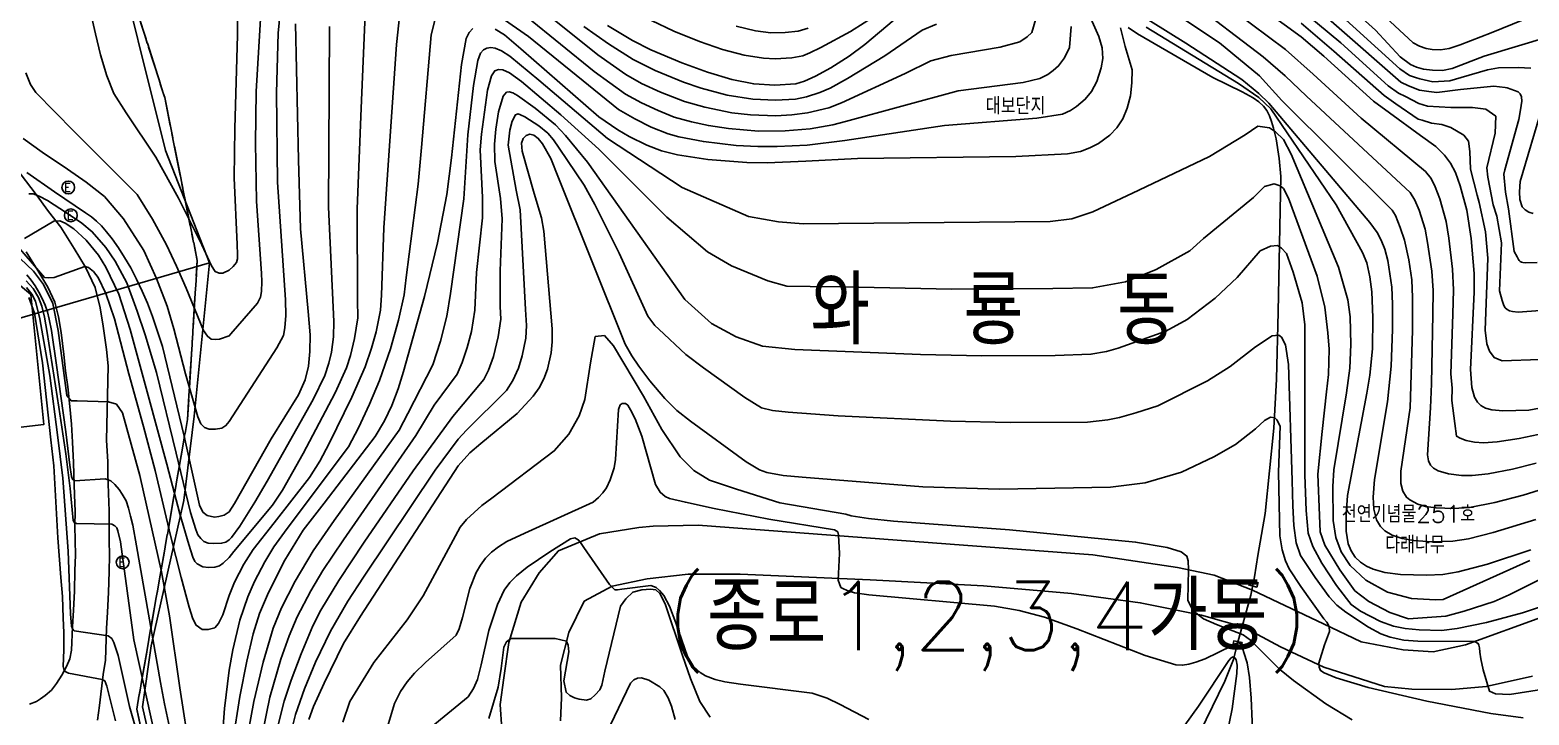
# Model space of a CAD drawing. Header units: feet. Extents: x 197796 to 199821, y 552499 to 555392.
# Drawn here: x 198909.5 to 199085.2, y 554070.7 to 554151 of the extents above; entities that cross this region are included whole.
import ezdxf

# ---------------------------------------------------------------- set-up
doc = ezdxf.new("R2010")
doc.units = ezdxf.units.FT
doc.header["$MEASUREMENT"] = 0
doc.linetypes.add('JEON', pattern=[12, 4, -0.5, 1, -0.5, 4, -0.5, 1, -0.5])
for name, color, linetype in [('ADA085', 1, 'CONTINUOUS'), ('AE340', 7, 'CONTINUOUS'), ('AZ0202', 7, 'CONTINUOUS'), ('BA003', 5, 'CONTINUOUS'), ('CAA001', 7, 'CONTINUOUS'), ('CAA002', 30, 'CONTINUOUS'), ('EA0018', 7, 'JEON'), ('EA0118', 7, 'JEON'), ('wipco_지적', 20, 'CONTINUOUS'), ('ZC003', 7, 'CONTINUOUS'), ('ZC251', 7, 'CONTINUOUS'), ('ZC252', 7, 'CONTINUOUS')]:
    doc.layers.add(name, color=color, linetype=linetype)
doc.styles.add('GHS', font='ROMANS', dxfattribs={"bigfont": 'NGSW.shx'})
doc.styles.add('NGSW', font='ROMANS.shx', dxfattribs={"bigfont": 'NGSW.shx'})

# ---------------------------------------------------------------- blocks, each defined once
blk = doc.blocks.new('AZ0202')
at = {"layer": 'AZ0202'}
blk.add_circle((0, 0), 0.75, dxfattribs=at)
at = {"layer": 'AZ0202', "style": 'GHS'}
blk.add_text('E', height=1, dxfattribs=at).set_placement((-0.5, -0.48))

msp = doc.modelspace()

# ---------------------------------------------------------------- linework, layer by layer
at = {"layer": 'ADA085', "color": 255, "flags": 128}
for points in [[(198907.8, 554134.85), (198910.21, 554131.72), (198911.66, 554129.75), (198913.1, 554127.89), (198914.67, 554125.41), (198915.97, 554123.21), (198917.11, 554120.81), (198917.7, 554118.43), (198918.07, 554116.3), (198918.43, 554113.54), (198918.62, 554111.63), (198918.46, 554102.91), (198918.58, 554100.44), (198918.6, 554099.03), (198918.68, 554096.67), (198918.76, 554094.66), (198918.75, 554092.9), (198918.77, 554091.21), (198918.79, 554089.43), (198918.74, 554087.54), (198918.69, 554085.06), (198918.57, 554082.77), (198918.43, 554080.87), (198918.32, 554077.16), (198918.04, 554075.46), (198917.62, 554071.84), (198917.38, 554070.13)], [(198909.42, 554072.01), (198910.25, 554072.3), (198910.71, 554072.62), (198911.26, 554073.01), (198911.98, 554073.65), (198912.6, 554074.42), (198913.21, 554075.41), (198913.75, 554076.4), (198914.16, 554077.32), (198914.35, 554078.33), (198914.44, 554081.07), (198914.57, 554083.01), (198914.69, 554085.22), (198914.74, 554087.64), (198914.79, 554089.46), (198914.77, 554091.17), (198914.75, 554092.89), (198914.76, 554094.59), (198914.69, 554096.53), (198914.61, 554098.93), (198914.58, 554100.31), (198914.47, 554102.69), (198914.34, 554104.79), (198914.13, 554106.89), (198913.9, 554109.17), (198913.65, 554111.06), (198913.46, 554112.97), (198913.12, 554115.55), (198912.81, 554117.4), (198912.38, 554119.12), (198911.55, 554120.86), (198910.41, 554122.8), (198909.01, 554125.02)], [(198908.31, 554121.07), (198909.57, 554120.01), (198911.09, 554104.75), (198906.75, 554104.26)], [(199086.97, 554082.32), (199077.7, 554078.95), (199073.91, 554078.11), (199070.42, 554078.36), (199065.48, 554079.28), (199061.07, 554081.42), (199052.74, 554085.34), (199048.24, 554087.12), (199043.95, 554088.01), (199034.04, 554089.5), (199018.89, 554090.64), (198987.8, 554092.98), (198982.49, 554092.86), (198980.83, 554092.68), (198976.21, 554091.95), (198971.41, 554089.98), (198969.13, 554087.39), (198967.03, 554083.94), (198965.61, 554079.2), (198964.99, 554075.07), (198964.59, 554071.95), (198964.77, 554069.05)], [(198971.64, 554070.02), (198971.77, 554072.72), (198971.66, 554076.56), (198972.61, 554080.39), (198974.44, 554084.06), (198977.69, 554085.84), (198981.82, 554086.67), (198986.59, 554087.23), (198992.69, 554087.24), (199007.95, 554086.55), (199021.23, 554085.87), (199031.52, 554084.96), (199039.58, 554083.87), (199046.78, 554082.44), (199051.72, 554081.01), (199056.03, 554078.72), (199061.12, 554076.34), (199068.2, 554074.07), (199071.42, 554073.74), (199076.1, 554073.73), (199080.14, 554074.05), (199085.54, 554075.26)]]:
    msp.add_lwpolyline(points, dxfattribs=at)
at = {"layer": 'AE340', "color": 255, "flags": 128}
for points in [[(199052.43, 554086.56), (199052.28, 554085.97), (199053.25, 554085.72), (199053.4, 554086.3)], [(199051.4, 554078.61), (199051.52, 554079.2), (199050.54, 554079.41), (199050.42, 554078.82)]]:
    msp.add_lwpolyline(points, dxfattribs=at)
at = {"layer": 'BA003', "color": 255, "flags": 128}
msp.add_lwpolyline([(199045.88, 554067.23), (199049.52, 554074.67), (199050.5, 554077.23), (199050.94, 554078.98), (199052.53, 554084.77), (199052.99, 554086.9), (199053.37, 554089.42), (199054.21, 554094.34), (199055.24, 554104.34), (199055.55, 554110.1), (199055.74, 554117.97), (199056.05, 554133.85), (199055.87, 554135.94), (199055.51, 554138.25), (199055.22, 554139.51), (199054.99, 554140.27), (199054.72, 554140.95), (199054.41, 554141.55), (199054.02, 554142.08), (199053.49, 554142.57), (199052.81, 554143.04), (199051.54, 554143.75), (199048.08, 554145.42), (199039.27, 554150.55), (199038.19, 554151.3)], dxfattribs=at)
at = {"layer": 'CAA001', "color": 255, "flags": 128}
for points, elevation in [([(199086.37, 554106.68), (199085.14, 554106.45), (199082.1, 554106.38), (199080.81, 554106.49), (199080.06, 554106.69), (199079.52, 554106.98), (199079.1, 554107.4), (199078.78, 554107.97), (199078.45, 554109.12), (199078.29, 554111.22), (199078.71, 554120.29), (199078.73, 554122.46), (199078.36, 554126.57), (199077.85, 554129.87), (199077.09, 554132.74), (199076.54, 554134.29), (199075.96, 554135.39), (199075.24, 554136.32), (199074.21, 554137.35), (199072.43, 554138.65), (199068.81, 554141.31), (199066.94, 554142.66), (199061.11, 554147.92), (199058.45, 554150.22), (199049.34, 554156.85)], 75), ([(199091.18, 554151.32), (199079.88, 554147.95), (199076.15, 554146.49), (199075.02, 554146.27), (199073.85, 554146.29), (199072.77, 554146.41), (199071.98, 554146.63), (199071.25, 554146.97), (199070.06, 554147.85), (199067.15, 554150.97), (199059.65, 554157.77)], 80), ([(199014.2, 554155.12), (199007.32, 554149.32), (199005.48, 554147.94), (199003.31, 554146.57), (199001.55, 554145.6), (199000.26, 554145.01), (198999.22, 554144.7), (198996.78, 554144.54), (198994.29, 554144.68), (198991.71, 554145.19), (198988.88, 554146.06), (198985.88, 554147.16), (198982.22, 554148.67), (198980.07, 554149.77), (198977.15, 554151.53)], 75), ([(198940.61, 554151.71), (198940.94, 554135.78), (198941.19, 554127.71), (198942.09, 554118), (198942.32, 554115.27), (198942.29, 554113.32), (198942.12, 554111.59), (198941.73, 554109.99), (198940.96, 554108.25), (198937.73, 554103.09), (198933.43, 554095.52), (198932.82, 554094.52), (198932.22, 554094.15), (198931.62, 554093.99), (198931.1, 554093.91), (198930.23, 554094.11), (198929.75, 554094.51), (198929.35, 554095.31), (198927.55, 554103.41), (198925, 554113.91), (198923.82, 554117.41), (198923.23, 554118.97), (198922.62, 554120.41), (198921.96, 554121.81), (198921.28, 554123.11), (198920.57, 554124.33), (198919.84, 554125.48), (198919.12, 554126.51), (198918.46, 554127.36), (198917.86, 554128.05), (198917.28, 554128.6), (198916.67, 554129.1), (198915.97, 554129.59), (198912.35, 554132.03), (198909.1, 554134.32)], 75), ([(198961.36, 554151.19), (198960.94, 554150.72), (198960.59, 554150), (198960.04, 554146.95), (198958.87, 554136.02), (198958.31, 554131.71), (198957.24, 554126.04), (198955.72, 554119.78), (198953.25, 554110.97), (198952.64, 554108.94), (198951.89, 554107), (198951.02, 554105.21), (198949.94, 554103.36), (198943.94, 554095.55), (198941.5, 554092.39), (198939.34, 554088.85), (198937.44, 554085.08), (198936.38, 554082.61), (198935.65, 554080.25), (198934.87, 554077.04), (198934.06, 554072.88), (198933.25, 554067.64)], 70), ([(199037.27, 554151.24), (199037.83, 554149.08), (199038.66, 554146.35), (199038.62, 554144.81), (199038.43, 554143.27), (199038.07, 554141.83), (199037.53, 554140.58), (199036.84, 554139.54), (199036.03, 554138.68), (199034.69, 554137.69), (199033.69, 554137.18), (199032.59, 554136.78), (199031.08, 554136.49), (199025.02, 554136.19), (199006.46, 554135.93), (199000.39, 554135.63), (198995.87, 554135.44), (198993.5, 554135.47), (198988.93, 554135.82), (198985.36, 554136.39), (198983.48, 554136.84), (198981.77, 554137.49), (198979.7, 554138.54), (198978.35, 554139.31), (198976.13, 554140.84), (198966.98, 554148.8), (198965.08, 554150.42), (198964, 554151.11)], 70), ([(199085.38, 554090.07), (199080.29, 554088.41), (199076.86, 554087.5), (199075.06, 554087.19), (199073.14, 554087.1), (199070.1, 554087.2), (199068.25, 554087.44), (199066.9, 554087.82), (199066.09, 554088.17), (199065.39, 554088.64), (199064.79, 554089.23), (199064.31, 554089.95), (199063.97, 554090.79), (199063.74, 554092.25), (199063.74, 554094.19), (199063.88, 554096.45), (199066.14, 554108.43), (199066.51, 554110.56), (199066.81, 554113.63), (199066.83, 554117.29), (199066.72, 554120.33), (199066.51, 554122.07), (199066.14, 554123.7), (199065.64, 554124.93), (199062.56, 554130.52), (199054.89, 554141.75), (199053.5, 554143.08), (199051.1, 554144.74), (199040.27, 554151.33)], 70), ([(199084.45, 554070.38), (199080.68, 554070.88), (199073.19, 554072.33), (199066.3, 554073.95), (199062.56, 554075.08), (199061.13, 554075.65), (199060.72, 554075.92), (199060.56, 554076.31), (199060.5, 554076.8), (199061.19, 554078.95), (199061.75, 554080.5), (199061.72, 554081.09), (199061.46, 554081.59), (199061.12, 554081.99), (199058.42, 554085.77), (199057.04, 554087.86), (199056.6, 554088.8), (199056.21, 554090.06), (199055.96, 554091.73), (199055.81, 554099.17), (199055.99, 554104.57), (199055.59, 554105.3), (199055.35, 554105.54), (199054.87, 554105.62), (199054.14, 554105.22), (199053.1, 554104.25), (199050.77, 554102.41), (199048.21, 554100.96), (199044.43, 554099.2), (199040.18, 554097.92), (199036.09, 554097.44), (199023.05, 554097.18), (199014.11, 554097.45), (198999.97, 554098.59), (198997.75, 554098.79), (198995.84, 554099.14), (198994.98, 554099.45), (198993.41, 554100.4), (198986.87, 554105.16), (198985.3, 554106.39), (198983.88, 554107.8), (198982.1, 554109.88), (198980.81, 554111.6), (198980.01, 554112.82), (198979.21, 554114.2), (198971.42, 554133.69), (198970.5, 554135.93), (198969.54, 554137.67), (198969.04, 554138.29), (198968.54, 554138.67), (198968.05, 554138.78), (198967.61, 554138.64), (198967.27, 554138.29), (198967.09, 554137.73), (198967.15, 554136.79), (198968.58, 554131.84), (198969.42, 554128.97), (198969.7, 554127.42), (198970.67, 554115.97), (198970.69, 554114.47), (198970.56, 554113.15), (198970.14, 554111.26), (198969.7, 554110.11), (198969.15, 554109.07), (198968.43, 554108.07), (198966.57, 554106.07), (198962.31, 554102.56), (198961.04, 554101.45), (198959.67, 554099.92), (198948.21, 554082.32), (198946.23, 554079.11), (198943.97, 554074.46), (198942.72, 554071.73), (198942.15, 554070.2)], 65), ([(198925.83, 554069.31), (198925.25, 554072.02), (198924.78, 554074.52), (198921.97, 554090.55), (198921.52, 554092.96), (198921.26, 554094.04), (198921.04, 554094.95), (198920.74, 554095.82), (198920.28, 554096.6), (198919.91, 554097.15), (198919.4, 554097.75), (198918.94, 554098.17), (198918.29, 554098.4), (198914.74, 554098.17), (198914.46, 554098.35), (198914.33, 554098.67), (198914.14, 554100.01), (198913.68, 554103.89), (198912.56, 554112), (198911.99, 554115.8), (198911.74, 554117.12), (198911.52, 554117.98), (198911.25, 554118.77), (198910.92, 554119.53), (198910.53, 554120.28), (198910.09, 554121.01), (198909.61, 554121.68), (198909.12, 554122.29)], 70), ([(198985.08, 554070.21), (198984.67, 554071.75), (198984.26, 554072.74), (198983.75, 554073.58), (198983.29, 554074.04), (198981.98, 554074.79), (198981.15, 554075.06), (198980.66, 554075.03), (198980.25, 554074.83), (198979.86, 554074.46), (198977.5, 554069.58)], 60)]:
    msp.add_lwpolyline(points, dxfattribs=dict(at, elevation=elevation))
at = {"layer": 'CAA002', "color": 255, "flags": 128}
for points, elevation in [([(198933.6, 554168.69), (198933.79, 554150.38), (198933.48, 554139.45), (198933.41, 554133.66), (198933.75, 554125.88), (198933.81, 554124.69), (198933.78, 554124.18), (198933.69, 554123.75), (198933.3, 554123.3), (198932.82, 554122.87), (198932.06, 554122.52), (198931.64, 554122.52), (198931.17, 554122.71), (198930.75, 554123.36), (198929.62, 554125.81), (198926.88, 554131.29), (198924.23, 554136.1), (198920.74, 554141.29), (198919.32, 554143.55), (198918.47, 554145.63), (198917.72, 554148.08), (198917.15, 554150.54), (198915.64, 554157.24)], 78), ([(199035.72, 554158.28), (199048.88, 554149.5), (199053.58, 554145.65), (199056.18, 554142.75), (199069.13, 554129.9), (199069.49, 554129.27), (199070.06, 554127.85), (199070.55, 554126.38), (199071.07, 554124.08), (199071.42, 554121.72), (199071.51, 554119.65), (199071.49, 554115.81), (199071.21, 554106.74), (199070.12, 554099.28), (199070.11, 554097.87), (199070.37, 554096.96), (199070.8, 554096.24), (199071.17, 554095.93), (199072.11, 554095.43), (199073.03, 554095.15), (199074.28, 554094.99), (199076.3, 554094.91), (199078.16, 554095.06), (199081.13, 554095.64), (199084.45, 554096.47), (199086.35, 554097.06)], 72), ([(199086.09, 554123.77), (199084.76, 554123.72), (199084.43, 554123.75), (199084.25, 554123.8), (199084.11, 554123.87), (199084.01, 554123.97), (199083.93, 554124.12), (199083.77, 554124.42), (199083.42, 554125.03), (199082.76, 554130.05), (199082.38, 554131.98), (199082.18, 554134.1), (199082.32, 554134.6), (199083.96, 554140.5), (199084.16, 554141.65), (199084.31, 554142.66), (199084.27, 554143.18), (199084.12, 554143.51), (199083.86, 554143.74), (199082.59, 554144.23), (199082.35, 554144.27), (199081.01, 554144.43), (199077.12, 554144.03), (199074.34, 554143.68), (199073.41, 554143.78), (199072.3, 554143.95), (199071.02, 554144.44), (199070.12, 554144.87), (199055.04, 554158.13)], 78), ([(199085.38, 554146.52), (199083.88, 554146.62), (199081.58, 554146.56), (199080.3, 554146.35), (199077.19, 554145.42), (199075.87, 554145.03), (199073.88, 554144.92), (199072.36, 554145.29), (199071.86, 554145.43), (199071.15, 554145.67), (199070.01, 554146.45), (199056.44, 554158.81)], 79), ([(199086.45, 554118.12), (199083.87, 554117.94), (199083.22, 554118), (199082.85, 554118.09), (199082.58, 554118.24), (199082.37, 554118.45), (199082.21, 554118.73), (199082, 554119.32), (199081.71, 554120.43), (199081.93, 554126.05), (199081.38, 554129.19), (199080.96, 554130.51), (199080.33, 554133.76), (199080.2, 554134.86), (199081.2, 554138.92), (199081.26, 554140.89), (199080.09, 554141.73), (199078.51, 554141.93), (199075.98, 554141.93), (199073.27, 554142.07), (199072.24, 554142.37), (199070.69, 554143.2), (199069.87, 554143.61), (199068.65, 554144.45), (199063.11, 554149.49), (199054.66, 554156.55)], 77), ([(198938.98, 554155.11), (198938.55, 554150.64), (198938.35, 554143.65), (198938.5, 554133.15), (198939.41, 554119.37), (198939.47, 554117.55), (198939.36, 554116.1), (198939.17, 554115.21), (198938.41, 554113.76), (198932.82, 554105.13), (198932.43, 554104.65), (198931.97, 554104.34), (198931.2, 554104.22), (198930.46, 554104.22), (198929.93, 554104.43), (198929.5, 554104.86), (198929.13, 554105.67), (198927.69, 554110.72), (198926.34, 554115.99), (198925.54, 554118.65), (198924.31, 554121.86), (198922.82, 554125.17), (198920.42, 554128.86), (198918.21, 554131.48), (198916.05, 554133.15), (198913.89, 554134.69), (198910.9, 554136.68), (198908.66, 554138.27)], 76), ([(198908.83, 554126.56), (198912.26, 554128.59), (198912.97, 554128.63), (198913.58, 554128.37), (198914.6, 554127.71), (198916.05, 554126.38), (198917.5, 554124.6), (198918.36, 554123.21), (198919.88, 554120.04), (198921.2, 554115.89), (198923.32, 554108.16), (198925.5, 554100.11), (198927.02, 554094.3), (198928.08, 554090.71), (198928.56, 554089.22), (198928.8, 554088.72), (198929.07, 554088.45), (198929.75, 554088.1), (198930.4, 554088.01), (198931.14, 554088.04), (198931.7, 554088.19), (198932.11, 554088.51), (198932.82, 554089.2), (198933.35, 554089.89), (198937.89, 554095.3), (198939.05, 554097.08), (198941.48, 554101.38), (198945.24, 554108.46), (198946.57, 554111.41), (198947.02, 554112.86), (198947.52, 554114.84), (198947.89, 554117.28), (198947.87, 554119.37), (198947.82, 554130.03), (198948.27, 554141.84), (198948.83, 554154.74)], 73), ([(199033.15, 554153.82), (199034.72, 554150.26), (199035.14, 554148.92), (199035.2, 554147.67), (199035.01, 554146.58), (199034.5, 554144.98), (199033.89, 554143.81), (199033.14, 554142.88), (199032.11, 554142.02), (199031.41, 554141.57), (199030.49, 554141.14), (199027.46, 554140.68), (199016.64, 554139.81), (199004.95, 554138.04), (199000.54, 554137.52), (198997.02, 554137.33), (198994.76, 554137.33), (198992.24, 554137.46), (198988.39, 554137.92), (198985.52, 554138.48), (198984.25, 554138.83), (198982.28, 554139.62), (198980.34, 554140.59), (198978.45, 554141.67), (198967.88, 554150.23), (198961.78, 554154.55)], 71), ([(199085.95, 554093.62), (199080.96, 554092.11), (199078.05, 554091.36), (199076.23, 554091.08), (199073.78, 554091.03), (199071.67, 554091.16), (199070.28, 554091.4), (199069.1, 554091.79), (199068.24, 554092.31), (199067.75, 554092.8), (199067.27, 554093.59), (199066.97, 554094.83), (199066.9, 554096.25), (199067.06, 554098.34), (199068.56, 554107.44), (199069, 554111.62), (199069.15, 554115.9), (199069.14, 554118.88), (199069.06, 554120.88), (199068.59, 554123.99), (199068.24, 554125.32), (199067.82, 554126.38), (199067.37, 554127.26), (199066.48, 554128.46), (199054.66, 554142.42), (199053.5, 554143.58), (199051.5, 554145.19), (199044.94, 554149.46), (199036.64, 554154.66)], 71), ([(199045.27, 554154.55), (199053.99, 554147.87), (199056.56, 554145.65), (199059.07, 554143.23), (199071.22, 554131.96), (199071.78, 554131.07), (199072.26, 554129.87), (199072.98, 554127.67), (199073.27, 554126.08), (199073.77, 554122.73), (199073.9, 554120.46), (199073.87, 554117.68), (199073.72, 554109.55), (199073.62, 554106.73), (199073.25, 554101.22), (199073.37, 554100.5), (199073.59, 554100.02), (199073.95, 554099.65), (199074.51, 554099.32), (199075.71, 554098.97), (199077.23, 554098.8), (199078.49, 554098.79), (199080.38, 554099), (199083.2, 554099.52), (199085.99, 554100.22)], 73), ([(199086.21, 554103.6), (199083.98, 554103.14), (199081.4, 554102.75), (199079.82, 554102.63), (199078.75, 554102.7), (199077.79, 554102.88), (199077.07, 554103.15), (199076.66, 554103.39), (199076.44, 554104.9), (199076.09, 554107.58), (199076.14, 554109.02), (199075.99, 554110.7), (199076.22, 554117.69), (199076.29, 554120.55), (199076.2, 554122.98), (199075.75, 554126.62), (199075.44, 554128.57), (199074.69, 554131.2), (199074.16, 554132.64), (199073.67, 554133.58), (199073.02, 554134.41), (199065.49, 554140.66), (199059.87, 554145.83), (199056.6, 554148.71), (199046.64, 554156.18)], 74), ([(198907.78, 554125.94), (198909.54, 554123.91), (198911.17, 554122.01), (198911.64, 554121.95), (198912.32, 554122.01), (198915.91, 554123.3), (198916.32, 554123.17), (198916.93, 554122.69), (198917.47, 554122.01), (198918.35, 554120.12), (198919.37, 554117.14), (198921.06, 554110.7), (198922.78, 554104.54), (198924.16, 554099.38), (198925.95, 554091.74), (198927.19, 554086.85), (198928.12, 554083.35), (198928.57, 554082.01), (198928.95, 554081.25), (198929.66, 554080.73), (198930.36, 554080.73), (198931.12, 554080.93), (198931.57, 554081.44), (198932.08, 554082.46), (198932.82, 554084.73), (198933.43, 554086.28), (198934.53, 554088.39), (198935.64, 554090.1), (198938.09, 554093.26), (198942.22, 554098.55), (198943.44, 554100.49), (198944.53, 554102.55), (198947.21, 554107.98), (198948.76, 554111.53), (198949.5, 554113.72), (198950.03, 554115.61), (198950.56, 554118.17), (198950.67, 554119.93), (198950.93, 554127.82), (198952.44, 554149.31), (198952.98, 554154.37)], 72), ([(198936.55, 554153.61), (198935.97, 554143.81), (198935.9, 554137.74), (198936.01, 554130.93), (198936.6, 554122.47), (198936.64, 554121.51), (198936.6, 554120.37), (198936.49, 554119.71), (198936.14, 554118.99), (198933, 554115.41), (198932.82, 554115.17), (198931.69, 554114.77), (198931.19, 554114.73), (198930.69, 554114.77), (198930.27, 554115.11), (198929.81, 554115.78), (198927.78, 554120.75), (198926.65, 554123.32), (198925.47, 554125.84), (198923.85, 554128.83), (198922.04, 554131.73), (198914.62, 554139.14), (198910.18, 554143.66), (198909.53, 554144.62), (198909, 554145.97)], 77), ([(198957.38, 554153.97), (198956.51, 554150.42), (198955.36, 554137.23), (198954.97, 554132.95), (198953.57, 554121.99), (198953.33, 554119.98), (198952.67, 554117), (198951.72, 554113.63), (198950.43, 554109.91), (198949.25, 554107.14), (198947.96, 554104.37), (198946.81, 554102.17), (198939.6, 554092.59), (198938.06, 554090.44), (198937, 554088.69), (198935.77, 554086.35), (198934.99, 554084.58), (198934.05, 554081.85), (198933.23, 554078.36), (198932.82, 554075.99), (198932.26, 554071.48), (198931.98, 554067.76)], 71), ([(198968.36, 554154.22), (198976.03, 554148.08), (198979.31, 554145.77), (198981.13, 554144.73), (198983.36, 554143.73), (198986.18, 554142.62), (198988.58, 554141.94), (198991.73, 554141.31), (198993.91, 554141.06), (198996.9, 554140.96), (198998.77, 554141.05), (199000.61, 554141.3), (199003.08, 554141.9), (199004.58, 554142.48), (199012.03, 554145.89), (199015.04, 554147.37), (199017.42, 554148.03), (199023.17, 554148.99), (199025.47, 554149.62), (199026.32, 554150.19), (199026.87, 554150.71), (199027.36, 554152.3)], 73), ([(199008.84, 554152.87), (199005.62, 554150.82), (199002.16, 554148.94), (199000.85, 554148.31), (199000.05, 554147.98), (198998.75, 554147.74), (198996.8, 554147.64), (198995.43, 554147.69), (198993.17, 554148.05), (198990.62, 554148.73), (198987.95, 554149.64), (198984.93, 554150.85), (198982.3, 554152.12)], 76), ([(199088, 554153.63), (199080.7, 554150.69), (199077.07, 554149.25), (199075.8, 554148.83), (199074.78, 554148.68), (199073.81, 554148.73), (199073.09, 554148.85), (199072.32, 554149.1), (199071.59, 554149.49), (199067.81, 554152.97)], 81), ([(198944.58, 554151.41), (198944.5, 554136.91), (198944.47, 554130.25), (198945.08, 554116.85), (198945.06, 554115.05), (198944.8, 554113.23), (198944.5, 554111.95), (198944.02, 554110.5), (198942.66, 554107.71), (198937.26, 554098.12), (198935.84, 554095.67), (198934.08, 554092.85), (198933.11, 554091.54), (198932.82, 554091.25), (198932.41, 554090.99), (198931.93, 554090.85), (198930.96, 554090.82), (198930.34, 554090.87), (198929.86, 554091.05), (198929.48, 554091.41), (198929.16, 554091.82), (198928.92, 554092.47), (198928.28, 554094.46), (198926.61, 554101.4), (198924.3, 554110.88), (198922.99, 554115.29), (198922.05, 554118.04), (198920.82, 554121.37), (198919.45, 554123.9), (198918.36, 554125.5), (198916.78, 554127.36), (198915.55, 554128.37), (198913.75, 554129.59), (198911.51, 554131.04), (198910.55, 554131.52), (198909.84, 554131.79), (198909.36, 554131.79)], 74), ([(198967.7, 554152.53), (198975.59, 554146.13), (198979.28, 554143.48), (198981.13, 554142.48), (198983.08, 554141.55), (198984.98, 554140.8), (198987.01, 554140.23), (198988.98, 554139.81), (198991.32, 554139.45), (198994.85, 554139.16), (198997.97, 554139.17), (199000.92, 554139.43), (199003.56, 554139.87), (199005.03, 554140.29), (199018.24, 554143.88), (199025.86, 554144.86), (199027.81, 554145.31), (199028.74, 554145.77), (199029.4, 554146.24), (199030.01, 554146.8), (199030.71, 554147.73), (199031.3, 554148.95), (199031.48, 554151.43)], 72), ([(199015.72, 554151.69), (199014.05, 554150.98), (199009.64, 554147.96), (199005.29, 554145.3), (199003.24, 554144.19), (199002.04, 554143.69), (199000.48, 554143.18), (198999.17, 554142.9), (198996.86, 554142.77), (198994.18, 554142.9), (198991.18, 554143.37), (198988.15, 554144.17), (198986.07, 554144.89), (198982.74, 554146.25), (198980.18, 554147.53), (198977.28, 554149.37), (198974.39, 554151.4)], 74), ([(199000.67, 554151.23), (198999.49, 554150.87), (198997.97, 554150.71), (198996.29, 554150.69), (198994.5, 554150.91), (198992.22, 554151.45)], 77), ([(199086.41, 554112.4), (199082.01, 554112.24), (199081.05, 554112.61), (199080.5, 554113.35), (199080.22, 554114.22), (199080, 554115.83), (199080.33, 554124.25), (199080.05, 554127.34), (199079.29, 554130.79), (199079.08, 554131.63), (199078.3, 554134.71), (199078.23, 554136.76), (199078.05, 554137.97), (199077.51, 554138.69), (199075.98, 554139.58), (199074.95, 554139.93), (199073.73, 554140.08), (199072.63, 554140.43), (199072.17, 554140.56), (199069.56, 554142.35), (199068.16, 554143.33), (199062.26, 554148.54), (199058.43, 554151.81)], 76), ([(199085.26, 554088.81), (199075.1, 554084.26), (199074.19, 554084.22), (199071.37, 554084.36), (199068.55, 554085.13), (199066.02, 554086.54), (199064.19, 554088.23), (199063.13, 554089.85), (199062.5, 554091.53), (199062.18, 554093.51), (199062.17, 554097.49), (199062.29, 554099.47), (199063.77, 554108.48), (199064.16, 554111.37), (199064.27, 554114.14), (199064.18, 554117.4), (199063.92, 554119.39), (199062.83, 554123.22), (199057.27, 554136.44), (199056.36, 554138.17), (199055.45, 554139.08), (199054.72, 554139.54), (199053.35, 554139.72), (199051.89, 554138.72), (199047.7, 554136.16), (199039.41, 554132.25), (199034.03, 554129.69), (199031.57, 554128.87), (199029.02, 554128.54), (199000.09, 554128.3), (198997.2, 554128.53), (198993.67, 554129.16), (198985.89, 554132.53), (198977.16, 554138.29), (198969.1, 554145.13), (198965.7, 554147.94), (198964.73, 554148.58), (198964, 554148.87), (198963.47, 554148.95), (198963.02, 554148.87), (198962.62, 554148.66), (198962.28, 554148.27), (198961.95, 554147.41), (198961.44, 554144.5), (198960.79, 554138.71), (198960.32, 554131.2), (198958.74, 554120.14), (198958.32, 554117.46), (198957.59, 554114.53), (198956.69, 554111.75), (198953.75, 554106.06), (198952.73, 554104.12), (198945.13, 554093.53), (198942.65, 554089.98), (198940.55, 554086.42), (198938.96, 554083.28), (198937.99, 554080.91), (198936.79, 554076.9), (198935.71, 554072.31), (198935.02, 554068.46)], 69), ([(199087.65, 554087.21), (199082.84, 554084.8), (199081.07, 554084.04), (199077.54, 554082.9), (199075.42, 554082.3), (199071.03, 554081.99), (199068.84, 554082.74), (199066.37, 554084.01), (199064.75, 554085.27), (199062.99, 554087.74), (199061.23, 554090.62), (199060.67, 554092.17), (199060.61, 554094.09), (199060.41, 554098.95), (199060.89, 554103.93), (199061.42, 554108.6), (199061.65, 554110.64), (199061.71, 554113.58), (199061.58, 554115.5), (199061.21, 554118.53), (199060.32, 554122.14), (199056.95, 554131.29), (199056.39, 554132.41), (199055.99, 554132.73), (199055.27, 554132.97), (199054.14, 554132.65), (199052.86, 554131.37), (199047, 554126.55), (199045.4, 554125.11), (199041.46, 554122.94), (199037.85, 554121.5), (199034, 554120.78), (199029.34, 554120.69), (199017.52, 554120.61), (199004.76, 554120.91), (199000.92, 554120.94), (198998.17, 554120.97), (198995.94, 554121.62), (198991.7, 554123.35), (198988.88, 554125), (198984.09, 554129.08), (198976.14, 554137.02), (198971.7, 554141.07), (198967.06, 554144.95), (198965.66, 554145.97), (198964.9, 554146.32), (198964.39, 554146.36), (198963.95, 554146.2), (198963.55, 554145.63), (198963.08, 554143.97), (198962.4, 554138.79), (198962.24, 554136.95), (198962.49, 554131.37), (198962.49, 554129), (198961.8, 554122.57), (198961.6, 554118.18), (198961.2, 554115.67), (198960.7, 554113.78), (198960.12, 554112.05), (198959.52, 554110.67), (198956.84, 554107.04), (198954.71, 554103.47), (198946.2, 554091.24), (198943.81, 554087.66), (198942.38, 554085.26), (198940.79, 554082.24), (198939.83, 554080.01), (198938.88, 554077.28), (198937.59, 554072.81), (198936.76, 554068.8)], 68), ([(199088.49, 554084.08), (199084.4, 554082.7), (199080.15, 554081.56), (199076.71, 554080.85), (199074.9, 554080.61), (199072.26, 554080.72), (199070.63, 554080.86), (199069.26, 554081.12), (199067.73, 554081.67), (199065.39, 554082.91), (199064.29, 554083.66), (199063.77, 554084.36), (199062.57, 554085.91), (199060.88, 554088.51), (199059.83, 554090.48), (199059.26, 554092.03), (199059.04, 554094.67), (199058.89, 554098.87), (199058.88, 554112.76), (199058.88, 554116.45), (199058.56, 554119.01), (199057.51, 554122.62), (199056.71, 554124.79), (199056.15, 554125.43), (199055.67, 554125.75), (199054.87, 554125.67), (199053.66, 554125.11), (199050.93, 554121.98), (199048.37, 554119.58), (199045.08, 554117.09), (199042.59, 554115.72), (199037.02, 554113.72), (199035.65, 554113.33), (199033.81, 554113.01), (199029.61, 554112.84), (199021.03, 554112.83), (199013.83, 554112.97), (198999.11, 554113.56), (198995.32, 554113.93), (198992.25, 554115.03), (198989.35, 554116.6), (198986.21, 554119.42), (198974.82, 554135.52), (198972.24, 554138.65), (198971.08, 554139.9), (198968.68, 554141.84), (198966.61, 554143.32), (198966.07, 554143.62), (198965.64, 554143.75), (198965.33, 554143.72), (198964.91, 554143.24), (198964.39, 554141.43), (198964.08, 554139.39), (198963.91, 554137.64), (198963.94, 554135.58), (198964.6, 554131.24), (198964.81, 554128.87), (198964.56, 554122.77), (198964.59, 554118.61), (198964.64, 554117.13), (198964.34, 554115.05), (198963.79, 554112.73), (198963.2, 554111.14), (198962.65, 554110.05), (198959.03, 554105.69), (198954.38, 554099.35), (198948.64, 554090.97), (198945.68, 554086.5), (198943.58, 554082.99), (198942.61, 554081.18), (198941.24, 554077.89), (198940.09, 554074.79), (198939.27, 554072.34), (198938.52, 554069.4)], 67), ([(199089.1, 554074.12), (199082.85, 554073.11), (199081.23, 554073.21), (199080.52, 554073.51), (199079.78, 554076.03), (199079.51, 554077.32), (199079.4, 554078.07), (199079.33, 554078.59), (199079.28, 554078.92), (199079.21, 554079.11), (199078.76, 554079.34), (199072.12, 554079.37), (199070.49, 554079.51), (199068.88, 554079.86), (199067.79, 554080.24), (199066.35, 554081.01), (199063.67, 554082.79), (199062.62, 554083.6), (199061.74, 554084.57), (199060.08, 554086.84), (199058.35, 554089.42), (199057.86, 554090.9), (199057.57, 554092.94), (199057.47, 554095.25), (199057.4, 554098.22), (199056.95, 554111.79), (199056.63, 554114.12), (199056.15, 554115), (199055.83, 554115.24), (199055.03, 554115.16), (199053.1, 554113.88), (199050.13, 554111.55), (199047.48, 554109.87), (199041.65, 554106.96), (199039.06, 554106.14), (199037.15, 554105.6), (199035.79, 554105.3), (199033.39, 554105.06), (199024.35, 554105.01), (199017.34, 554105.14), (199004.17, 554105.79), (198998.32, 554106.21), (198996.49, 554106.42), (198995.19, 554106.74), (198993.25, 554107.92), (198988.41, 554111.41), (198986.34, 554112.98), (198983.18, 554115.94), (198982.69, 554116.36), (198981.88, 554117.47), (198978.52, 554124.83), (198975.68, 554130.55), (198974.42, 554132.82), (198971.5, 554137.15), (198970.83, 554138.13), (198970.16, 554138.92), (198969.09, 554139.77), (198967.46, 554140.81), (198966.96, 554141.08), (198966.68, 554141.18), (198966.37, 554141.07), (198965.98, 554140.31), (198965.72, 554139.27), (198965.52, 554137.5), (198966.46, 554132.22), (198966.93, 554129.91), (198967.55, 554118.23), (198967.65, 554116.39), (198967.58, 554114.89), (198967.17, 554112.8), (198966.74, 554111.37), (198966.08, 554109.93), (198965.31, 554108.76), (198960.63, 554104.1), (198959.67, 554103.06), (198956.95, 554099.41), (198948.55, 554086.88), (198946.74, 554084.06), (198944.7, 554080.55), (198942.95, 554076.9), (198941.66, 554073.77), (198940.61, 554070.8), (198939.97, 554068.29)], 66), ([(199085.64, 554129.5), (199085.12, 554129.64), (199084.69, 554129.91), (199084.36, 554130.29), (199084.07, 554131.15), (199084.02, 554132.04), (199084.12, 554133.23), (199086.73, 554142.08)], 79), ([(198928.26, 554066.09), (198927.02, 554073.91), (198925.81, 554082.33), (198924.89, 554087.51), (198922.35, 554098.8), (198920.31, 554106.12), (198919.6, 554107.14), (198918.68, 554107.44), (198915.02, 554107.54), (198914.31, 554107.54), (198913.8, 554108.15), (198912.78, 554115.78), (198912.17, 554118.93), (198911.05, 554121.17), (198909.9, 554122.72), (198908.32, 554124.24)], 71), ([(198925.8, 554060.77), (198921.63, 554079.52), (198920.07, 554091), (198919.77, 554092.29), (198919.64, 554092.64), (198919.42, 554092.91), (198919.07, 554093.1), (198914.91, 554093.18), (198914.67, 554093.29), (198914.53, 554093.5), (198914.19, 554097.27), (198913.66, 554101.32), (198912.86, 554106.79), (198911.5, 554115.54), (198911.18, 554117.35), (198910.86, 554118.64), (198910.46, 554119.65), (198909.85, 554120.7), (198909.04, 554121.59)], 69), ([(198924.55, 554059.86), (198921.13, 554071.7), (198919.8, 554077.68), (198919.3, 554079.21), (198919.07, 554079.67), (198918.65, 554080.01), (198914.66, 554080.59), (198914.47, 554080.82), (198914.35, 554081.13), (198914.24, 554082.57), (198913.95, 554089.92), (198913.33, 554098.46), (198912.71, 554103.57), (198911.79, 554110.5), (198910.64, 554117.16), (198910.14, 554119.24), (198909.71, 554120.03), (198909.06, 554120.82)], 68), ([(198919.48, 554070.02), (198918.47, 554074.11), (198918.25, 554074.71), (198917.95, 554074.89), (198913.97, 554075.63), (198913.6, 554075.82), (198913.45, 554076.08), (198913.38, 554076.42), (198913.44, 554078.36), (198913.44, 554080.39), (198913.35, 554082.06), (198913.28, 554084.62), (198913.11, 554086.84), (198912.73, 554091.47), (198912.27, 554099.92), (198911.93, 554102.98), (198910.93, 554112.01), (198910, 554117.81), (198909.35, 554119.67)], 67), ([(199064.43, 554070.14), (199061.32, 554072.02), (199057.56, 554074.76), (199055.91, 554076.09), (199053.35, 554078.64), (199052.51, 554079.5), (199051.66, 554080.12), (199048.54, 554081.33), (199047, 554082.01), (199045.77, 554082.96), (199045.18, 554084.19), (199045.26, 554087.79), (199045.21, 554088.78), (199045.04, 554089.34), (199044.4, 554089.84), (199042.73, 554090.36), (199039.05, 554090.98), (199024.25, 554092.44), (199010.68, 554093.44), (199007.76, 554093.74), (199005.72, 554094.05), (199005.09, 554094.24), (198997.37, 554095.58), (198992.26, 554097.19), (198989.11, 554098.26), (198987.28, 554099.38), (198985.67, 554100.96), (198983.52, 554104.18), (198981.37, 554108.08), (198977.87, 554114), (198976.8, 554115.21), (198975.72, 554115.07), (198975.18, 554111.98), (198974.51, 554107.68), (198973.83, 554105.79), (198972.63, 554103.65), (198970.91, 554101.67), (198963.61, 554096.12), (198962.41, 554095.29), (198960.62, 554093.65), (198959.89, 554092.72), (198955.54, 554084.69), (198953.66, 554081.87), (198949.76, 554076.89), (198946.94, 554072.32), (198946.13, 554069.9)], 64), ([(199052.81, 554067.22), (199052.59, 554072.7), (199052.41, 554075.12), (199052.1, 554076.84), (199051.74, 554078.04), (199051.48, 554078.83), (199051.34, 554079.1), (199050.99, 554079.18), (199050.65, 554079.04), (199050.31, 554078.84), (199047.2, 554077.32), (199046.09, 554076.91), (199045.27, 554076.69), (199044.55, 554076.55), (199043.75, 554076.6), (199040.17, 554077.69), (199032.16, 554080.83), (199028.35, 554082.17), (199025.39, 554082.96), (199022.5, 554083.46), (199007.8, 554084.79), (199006.09, 554085.05), (199005.25, 554085.33), (199004.74, 554085.54), (199004.51, 554085.67), (199004.19, 554086.51), (199004.35, 554089.64), (199004.23, 554091.81), (199004.13, 554092.17), (199003.77, 554092.41), (198996.05, 554093.68), (198989.66, 554094.91), (198986.29, 554095.65), (198984.44, 554096.11), (198983.91, 554096.32), (198983.32, 554096.83), (198982.79, 554097.73), (198981.19, 554103.42), (198980.4, 554105.42), (198979.87, 554106.47), (198979.53, 554107.02), (198979.26, 554107.24), (198978.87, 554107.24), (198978.63, 554107.06), (198978.43, 554106.51), (198978.1, 554100.68), (198977.94, 554099.68), (198977.47, 554098.27), (198977.02, 554097.33), (198976.62, 554096.75), (198976.12, 554096.21), (198975.48, 554095.68), (198967.46, 554092.02), (198965.34, 554091.04), (198964.38, 554090.45), (198963.57, 554089.82), (198962.87, 554089.1), (198962.26, 554088.3), (198961.75, 554087.44), (198961.04, 554085.55), (198960.18, 554082.13), (198959.78, 554080.82), (198959.41, 554080.07), (198955.81, 554076.87), (198954.52, 554075.61), (198953.66, 554074.6), (198952.89, 554073.49), (198952.2, 554072.07), (198951.12, 554068.56)], 63), ([(199007.78, 554070.18), (199004.41, 554071.95), (199002.89, 554072.68), (199001.15, 554073.27), (198992.76, 554074.34), (198990.89, 554074.62), (198989.77, 554074.87), (198988.63, 554075.31), (198988, 554075.7), (198987.23, 554076.42), (198986.54, 554077.59), (198985.15, 554081.54), (198984.44, 554083.46), (198983.74, 554084.72), (198983.25, 554085.31), (198982.87, 554085.68), (198982.25, 554085.9), (198978.82, 554085.47), (198978.33, 554085.41), (198978.01, 554085.41), (198977.38, 554086), (198974.38, 554090.37), (198974.01, 554090.93), (198973.73, 554091.27), (198973.34, 554091.47), (198972.8, 554091.37), (198970.4, 554089.86), (198967.75, 554088.03), (198966.48, 554087.05), (198965.7, 554086.24), (198965.05, 554085.35), (198964.25, 554083.66), (198963.26, 554080.62), (198962.35, 554076.62), (198961.91, 554074.87), (198961.45, 554073.82), (198960.83, 554072.86), (198956.48, 554069.29)], 62), ([(198989.17, 554070.46), (198987.96, 554072.32), (198986.88, 554075.01), (198985.96, 554077.68), (198983.9, 554083.76), (198983.28, 554084.96), (198982.81, 554085.38), (198982.19, 554085.48), (198981.16, 554085.38), (198980.12, 554085.12), (198979.29, 554084.34), (198978.67, 554083.46), (198976.83, 554075.85), (198976.49, 554074.23), (198976.24, 554073.68), (198975.72, 554073.08), (198975.19, 554072.63), (198974.68, 554072.48), (198973.83, 554072.58), (198973.29, 554072.73), (198972.75, 554073), (198972.31, 554073.39), (198972.05, 554074.72), (198972.61, 554078.13), (198972.56, 554078.91), (198972.36, 554079.37), (198971.01, 554079.68), (198965.83, 554079.68), (198965.3, 554079.31), (198965.01, 554078.68), (198964.7, 554076.19), (198964.33, 554073.97), (198963.23, 554070.33)], 61), ([(199049.78, 554068.61), (199050.36, 554071.46), (199050.89, 554075.6), (199050.93, 554076.58), (199050.83, 554077.18), (199050.64, 554077.48), (199050.46, 554077.54), (199050.25, 554077.44), (199049.96, 554077.12), (199046.43, 554071.76), (199044.8, 554069.53)], 62)]:
    msp.add_lwpolyline(points, dxfattribs=dict(at, elevation=elevation))
at = {"layer": 'EA0018', "color": 255, "flags": 128}
msp.add_lwpolyline([(198917.75, 554166.59), (198918.24, 554165.05), (198925.26, 554143.1), (198929.08, 554123.99), (198927.93, 554105.35), (198921.98, 554071.39), (198926.22, 554052.5), (198936.22, 554018.72), (198937.64, 553999.65), (198950.78, 553998.35), (198954.07, 554006.13), (198976.24, 554011.79), (199002.37, 554008.03), (199020.4, 554005.35), (199016.8, 553993.28), (199014.07, 553973.24), (199011.4, 553953.13), (199009.22, 553941.61), (199009.63, 553938.15)], dxfattribs=at)
at = {"layer": 'EA0118', "color": 255, "flags": 128}
msp.add_lwpolyline([(199009.63, 553938.15), (199009.22, 553941.61), (199011.4, 553953.13), (199014.07, 553973.24), (199016.8, 553993.28), (199020.4, 554005.35), (199002.37, 554008.03), (198976.24, 554011.79), (198954.07, 554006.13), (198950.78, 553998.35), (198937.64, 553999.65), (198936.22, 554018.72), (198926.22, 554052.5), (198921.98, 554071.39), (198927.93, 554105.35), (198929.08, 554123.99), (198925.26, 554143.1), (198918.24, 554165.05), (198917.75, 554166.59)], dxfattribs=at)
at = {"layer": 'wipco_지적', "color": 20}
for points in [[(198875.04, 554124.68), (198879.16, 554125.85), (198885.78, 554128.37), (198891.04, 554131.49), (198897.08, 554136.19), (198900.32, 554140.55), (198903.77, 554145.19), (198912.73, 554160.67), (198918.5, 554164.49), (198918.9, 554162.77), (198925.36, 554136.89), (198930.52, 554123.7), (198877.73, 554108.33), (198875.87, 554110.94), (198875.27, 554116.96), (198875.04, 554124.68)], [(198877.73, 554108.33), (198930.52, 554123.7), (198928.73, 554105.76), (198927.5, 554095.86), (198923.69, 554078.84), (198922.68, 554071.67), (198928.43, 554046.22), (198934.27, 554027.51), (198936.94, 554019.02), (198937.49, 554000.53), (198926.81, 553998.17), (198920.02, 553985.87), (198916.58, 553979.56), (198915.48, 553978.15), (198905.55, 553965.58), (198909.29, 553984), (198899.47, 553988.62), (198891.16, 554021.19), (198881.36, 554059.95), (198886.82, 554069.09), (198879.36, 554086.76), (198877.93, 554105.76), (198877.73, 554108.33)]]:
    msp.add_lwpolyline(points, close=True, dxfattribs=at)
msp.add_lwpolyline([(198928.43, 554046.22), (198922.68, 554071.67), (198923.69, 554078.84), (198927.5, 554095.86), (198928.73, 554105.76), (198930.52, 554123.7), (198925.36, 554136.89), (198918.9, 554162.77)], dxfattribs=at)

# ---------------------------------------------------------------- block references
at = {"layer": 'AZ0202', "color": 255}
for p in [(198913.96, 554132.55), (198914.26, 554129.28), (198920.34, 554088.62)]:
    msp.add_blockref('AZ0202', p, dxfattribs=at)

# ---------------------------------------------------------------- texts
at = {"layer": 'ZC003', "style": 'NGSW'}
for s, p in [('대보단지', (199021.49, 554141.1)), ('천연기념물251호', (199063.21, 554093.28)), ('다래나무', (199068.29, 554089.68))]:
    msp.add_text(s, height=2, dxfattribs=at).set_placement(p)
at = {"layer": 'ZC251', "style": 'NGSW'}
msp.add_text('와  룡  동', height=8, dxfattribs=at).set_placement((199000.93, 554114.14))
at = {"layer": 'ZC252', "style": 'NGSW'}
msp.add_text('(종로1,2,3,4가동)', height=8, dxfattribs=at).set_placement((198984.01, 554078.33))

doc.saveas('drawing.dxf')
